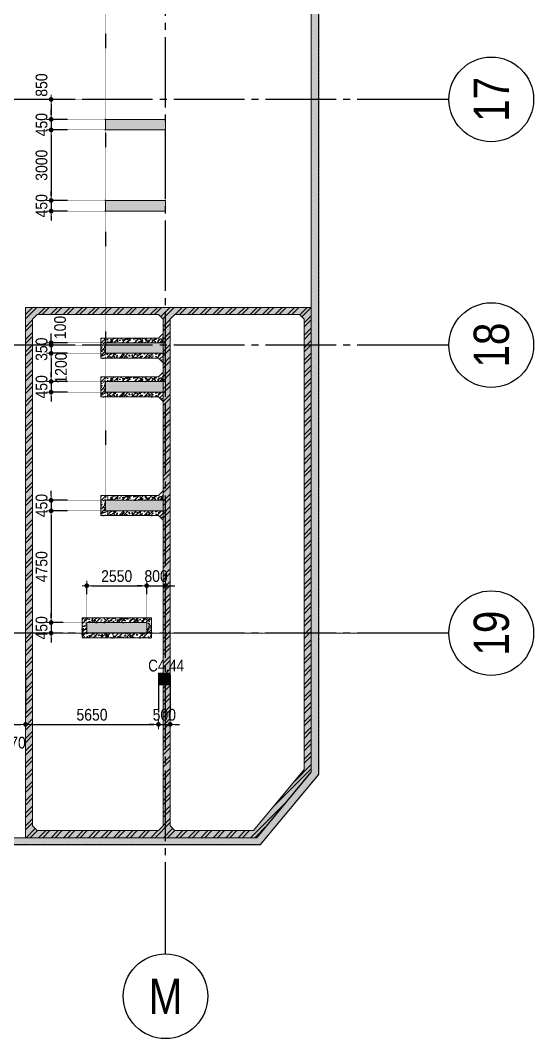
# Model space of a CAD drawing. Header units: millimetres. Extents: x -3973692 to -2843767, y 592734 to 838475.
# Drawn here: x -3655116 to -3633292, y 592734 to 636043 of the extents above; entities that cross this region are included whole.
import ezdxf
from ezdxf.enums import TextEntityAlignment as Align

# ---------------------------------------------------------------- set-up
doc = ezdxf.new("R2010")
doc.units = ezdxf.units.MM
doc.header["$MEASUREMENT"] = 0
for name, pattern in [('CHG_XX_Cot_Ham 1$0$MB_Luoi truc$0$Center101', [13, 10, -1, 1, -1]), ('CHG_XX_Cot_Ham 1$0$MB_Luoi truc$0$HTT Hidden 21', [3, 2, -1]), ('CHG_XX_Luoi truc$0$MB_Luoi truc$0$Center101', [13, 10, -1, 1, -1]), ('DIVIDE2', [15.875, 6.35, -3.175, 0, -3.175, 0, -3.175]), ('DOT2', [0.125, 0, -0.125]), ('HIDDEN5', [2.8375, 1.25, -1.5875])]:
    doc.linetypes.add(name, pattern=pattern)
doc.layers.get('0').update_dxf_attribs({"lineweight": 9})
doc.layers.get('Defpoints').update_dxf_attribs({"color": 10, "lineweight": 0})
for name, color, linetype, lineweight in [("'S_General_Dim_1", 1, 'Continuous', 18), ("'S_General_Divide_3 Intermediate", 3, 'DIVIDE2', 40), ('CHG_XX_Cot_Ham 1$0$Ap0302_PC', 150, 'Continuous', 9), ('CHG_XX_Cot_Ham 1$0$Ap0302_PC @ 1', 150, 'Continuous', 9), ('CHG_XX_Cot_Ham 1$0$Ap0302_PC @ 150 VP1', 150, 'Continuous', 9), ('CHG_XX_Cot_Ham 1$0$Ap0302_PC @ 150 VP2', 150, 'Continuous', 9), ('CHG_XX_Cot_Ham 1$0$Ap0302_PC @ 150 VP3', 150, 'Continuous', 9), ('CHG_XX_Cot_Ham 1$0$Ap0302_PC @ 150 VP4', 150, 'Continuous', 9), ('CHG_XX_Cot_Ham 1$0$Ap0302_PC @ 150 VP5', 150, 'Continuous', 9), ('CHG_XX_Cot_Ham 1$0$Ap0302_PC @ 150 VP6', 150, 'Continuous', 9), ('CHG_XX_Cot_Ham 1$0$Ap0302_PC @ 150 VP7', 150, 'Continuous', 9), ('CHG_XX_Cot_Ham 1$0$Ap0302_PC @ 150 VP8', 150, 'Continuous', 9), ('CHG_XX_Cot_Ham 1$0$Ap0302_PC @ 150 VP9', 150, 'Continuous', 9), ('CHG_XX_Cot_Ham 1$0$Ap0302_PC @ 150 VPModel', 150, 'Continuous', 9), ('CHG_XX_Cot_Ham 1$0$Ap0311_H', 8, 'Continuous', 15), ('CHG_XX_Cot_Ham 1$0$MB_Luoi truc$0$Grid Line', 251, 'CHG_XX_Cot_Ham 1$0$MB_Luoi truc$0$Center101', 9), ('CHG_XX_Cot_Ham 1$0$NS-DuongBao', 3, 'Continuous', 18), ('CHG_XX_Cot_Ham 1$0$S_Concrete_Cont_2 Normal', 2, 'Continuous', 13), ('CHG_XX_Cot_Ham 1$0$Start hatch', 8, 'Continuous', 25), ('TEXT', 7, 'Continuous', 15)]:
    doc.layers.add(name, color=color, linetype=linetype, lineweight=lineweight)
for name, color, linetype in [('CHG_XX_Cot_Ham 1$0$MB_Cot ham$0$Concrete Line', 6, 'Continuous'), ('CHG_XX_Cot_Ham 1$0$mb_cot tang 1-3$0$Concrete Line', 6, 'Continuous'), ('CHG_XX_Luoi truc$0$Grid', 34, 'Continuous'), ('CHG_XX_Luoi truc$0$Grid Line', 251, 'CHG_XX_Luoi truc$0$MB_Luoi truc$0$Center101'), ('dim', 1, 'Continuous')]:
    doc.layers.add(name, color=color, linetype=linetype)
doc.styles.add('arial', font='arial.ttf', dxfattribs={"width": 0.85})
doc.styles.add('CHG_XX_Luoi truc$0$MB_Luoi truc$0$Grid A-F$0$VNI-HelveCB', font='VHELVCB_0.TTF')
doc.styles.add('TTP-HelCon', font='VHELVCN_0.TTF')
doc.dimstyles.new('200', dxfattribs={"dimscale": 200, "dimtxt": 2.5, "dimasz": 1, "dimexe": 0, "dimexo": 0, "dimgap": 0.75, "dimtad": 1, "dimdec": 0, "dimrnd": 10, "dimzin": 9, "dimdsep": 46, "dimtxsty": 'arial', "dimblk1": 'DIMDOT', "dimblk2": 'DIMDOT', "dimsah": 1, "dimcen": 2, "dimdle": 3, "dimclre": 8, "dimclrt": 2, "dimadec": 0, "dimazin": 0, "dimtfac": 1, "dimtdec": 0, "dimtix": 1, "dimtmove": 2, "dimatfit": 3, "dimldrblk": 'DIMPIJL', "dimfxl": 1, "dimtvp": 1.8, "dimtolj": 1, "dimtzin": 0, "dimarcsym": 0})
pattern_1 = [(45, (-2213769.43, 588216.8), (-265.165043, 265.165043), []), (45, (-2213592.66, 588216.8), (-265.165043, 265.165043), [])]
pattern_2 = [(50, (-2213769.43, 588216.8), (358.63009, -31.376067), [37.5, -412.5]), (355, (-2213769.43, 588216.8), (-69.375667, 376.096067), [30, -330]), (100.451444, (-2213739.55, 588214.2), (289.254423, 344.719995), [31.870096, -350.571056]), (46.1842, (-2213769.43, 588316.8), (533.620665, -82.75964), [56.25, -618.75]), (96.635635, (-2213724.97, 588309.9), (467.33097, 487.0593), [47.80517, -525.85688]), (351.184164, (-2213769.43, 588316.8), (467.33097, 487.0593), [45, -495]), (21, (-2213719.43, 588291.8), (298.453526, -201.309445), [37.5, -412.5]), (326, (-2213719.43, 588291.8), (121.657666, 362.57502), [30, -330]), (71.451445, (-2213694.56, 588275.03), (420.11119, 161.265576), [31.870095, -350.571056]), (37.5, (-2213769.43, 588216.81), (6.079928, 166.446927), [0, -326, 0, -335, 0, -331.25]), (7.5, (-2213769.43, 588216.81), (131.534769, 197.205856), [0, -191, 0, -318.5, 0, -126.25]), (327.5, (-2213880.93, 588216.81), (266.911218, -11.277436), [0, -125, 0, -390, 0, -517.5]), (317.5, (-2213930.93, 588216.8), (291.593085, 50.052491), [0, -162.5, 0, -259, 0, -367.5])]

# ---------------------------------------------------------------- blocks, each defined once
blk = doc.blocks.new('*U2846')
at = {"layer": 'CHG_XX_Luoi truc$0$Grid', "lineweight": -2}
blk.add_line((0, -3), (0, 0), dxfattribs=at)
blk.add_circle((0, -9), 6, dxfattribs=at)
at = {"layer": 'CHG_XX_Luoi truc$0$Grid Line'}
blk.add_line((0, 0), (0, 608), dxfattribs=at)
at = {"layer": 'CHG_XX_Luoi truc$0$Grid', "lineweight": -2, "style": 'CHG_XX_Luoi truc$0$MB_Luoi truc$0$Grid A-F$0$VNI-HelveCB'}
for tag, p in [('GRIDSUB', (0, 617)), ('GRID', (0, -9))]:
    blk.add_attdef(tag, text='', height=5, dxfattribs=at).set_placement(p, align=Align.MIDDLE)
blk = doc.blocks.new('*U2848')
at = {"layer": 'CHG_XX_Luoi truc$0$Grid', "lineweight": -2}
blk.add_line((0, -3), (0, 0), dxfattribs=at)
blk.add_circle((0, -9), 6, dxfattribs=at)
at = {"layer": 'CHG_XX_Luoi truc$0$Grid Line'}
blk.add_line((0, 0), (0, 438), dxfattribs=at)
at = {"layer": 'CHG_XX_Luoi truc$0$Grid', "lineweight": -2, "style": 'CHG_XX_Luoi truc$0$MB_Luoi truc$0$Grid A-F$0$VNI-HelveCB'}
for tag, p in [('GRIDSUB', (0, 447)), ('GRID', (0, -9))]:
    blk.add_attdef(tag, text='', height=5, dxfattribs=at).set_placement(p, align=Align.MIDDLE)
blk = doc.blocks.new('CHG_XX_Luoi truc')
at = {"layer": 'CHG_XX_Luoi truc$0$Grid'}
ref = blk.add_blockref('*U2846', (99550, -12747), dxfattribs=dict(at, xscale=300, yscale=300, zscale=300))
ref.add_attrib('GRID', 'M', dxfattribs={"lineweight": -2, "height": 1500, "style": 'CHG_XX_Luoi truc$0$MB_Luoi truc$0$Grid A-F$0$VNI-HelveCB'}).set_placement((99550, -15447), align=Align.MIDDLE)
ref = blk.add_blockref('*U2848', (110703, 22700), dxfattribs=dict(at, xscale=300.0000000000013, yscale=300.0000000000013, zscale=300.0000000000013, rotation=90))
ref.add_attrib('GRID', '17', dxfattribs={"lineweight": -2, "height": 1500, "rotation": 90, "style": 'CHG_XX_Luoi truc$0$MB_Luoi truc$0$Grid A-F$0$VNI-HelveCB'}).set_placement((113403, 22700), align=Align.MIDDLE)
ref = blk.add_blockref('*U2848', (110703, 12250), dxfattribs=dict(at, xscale=300.0000000000013, yscale=300.0000000000013, zscale=300.0000000000013, rotation=90))
ref.add_attrib('GRID', '18', dxfattribs={"lineweight": -2, "height": 1500, "rotation": 90, "style": 'CHG_XX_Luoi truc$0$MB_Luoi truc$0$Grid A-F$0$VNI-HelveCB'}).set_placement((113403, 12250), align=Align.MIDDLE)
ref = blk.add_blockref('*U2848', (110703, 0), dxfattribs=dict(at, xscale=300.0000000000013, yscale=300.0000000000013, zscale=300.0000000000013, rotation=90))
ref.add_attrib('GRID', '19', dxfattribs={"lineweight": -2, "height": 1500, "rotation": 90, "style": 'CHG_XX_Luoi truc$0$MB_Luoi truc$0$Grid A-F$0$VNI-HelveCB'}).set_placement((113403, 0), align=Align.MIDDLE)
blk = doc.blocks.new('*U3218')
at = {"layer": 'CHG_XX_Cot_Ham 1$0$Ap0302_PC @ 1'}
h = blk.add_hatch(color=256, dxfattribs=at)
h.dxf.hatch_style = 1
h.paths.add_polyline_path([(450, 0), (0, 0), (0, -2550), (450, -2550)])
at = {"layer": 'CHG_XX_Cot_Ham 1$0$Ap0302_PC @ 150 VP1'}
h = blk.add_hatch(color=256, dxfattribs=at)
h.dxf.hatch_style = 1
h.paths.add_polyline_path([(450, 0), (0, 0), (0, -2550), (450, -2550)])
at = {"layer": 'CHG_XX_Cot_Ham 1$0$Ap0302_PC @ 150 VP2'}
h = blk.add_hatch(color=256, dxfattribs=at)
h.dxf.hatch_style = 1
h.paths.add_polyline_path([(450, 0), (0, 0), (0, -2550), (450, -2550)])
at = {"layer": 'CHG_XX_Cot_Ham 1$0$Ap0302_PC @ 150 VP3'}
h = blk.add_hatch(color=256, dxfattribs=at)
h.dxf.hatch_style = 1
h.paths.add_polyline_path([(450, 0), (0, 0), (0, -2550), (450, -2550)])
at = {"layer": 'CHG_XX_Cot_Ham 1$0$Ap0302_PC @ 150 VP4'}
h = blk.add_hatch(color=256, dxfattribs=at)
h.dxf.hatch_style = 1
h.paths.add_polyline_path([(450, 0), (0, 0), (0, -2550), (450, -2550)])
at = {"layer": 'CHG_XX_Cot_Ham 1$0$Ap0302_PC @ 150 VP5'}
h = blk.add_hatch(color=256, dxfattribs=at)
h.dxf.hatch_style = 1
h.paths.add_polyline_path([(450, 0), (0, 0), (0, -2550), (450, -2550)])
at = {"layer": 'CHG_XX_Cot_Ham 1$0$Ap0302_PC @ 150 VP6'}
h = blk.add_hatch(color=256, dxfattribs=at)
h.dxf.hatch_style = 1
h.paths.add_polyline_path([(450, 0), (0, 0), (0, -2550), (450, -2550)])
at = {"layer": 'CHG_XX_Cot_Ham 1$0$Ap0302_PC @ 150 VP7'}
h = blk.add_hatch(color=256, dxfattribs=at)
h.dxf.hatch_style = 1
h.paths.add_polyline_path([(450, 0), (0, 0), (0, -2550), (450, -2550)])
at = {"layer": 'CHG_XX_Cot_Ham 1$0$Ap0302_PC @ 150 VP8'}
h = blk.add_hatch(color=256, dxfattribs=at)
h.dxf.hatch_style = 1
h.paths.add_polyline_path([(450, 0), (0, 0), (0, -2550), (450, -2550)])
at = {"layer": 'CHG_XX_Cot_Ham 1$0$Ap0302_PC @ 150 VP9'}
h = blk.add_hatch(color=256, dxfattribs=at)
h.dxf.hatch_style = 1
h.paths.add_polyline_path([(450, 0), (0, 0), (0, -2550), (450, -2550)])
at = {"layer": 'CHG_XX_Cot_Ham 1$0$Ap0302_PC @ 150 VPModel'}
h = blk.add_hatch(color=256, dxfattribs=at)
h.dxf.hatch_style = 1
h.paths.add_polyline_path([(450, 0), (0, 0), (0, -2550), (450, -2550)])
blk = doc.blocks.new('CHG_XX_Cot_Ham 1$0$Block A_C450x2250')
at = {"layer": 'CHG_XX_Cot_Ham 1$0$Ap0302_PC'}
blk.add_lwpolyline([(450, -2550), (0, -2550), (0, 0), (450, 0)], close=True, dxfattribs=at)
blk.add_blockref('*U3218', (0, 0), dxfattribs=at)
blk = doc.blocks.new('*U3220')
at = {"layer": 'CHG_XX_Cot_Ham 1$0$Ap0302_PC @ 1'}
h = blk.add_hatch(color=3, dxfattribs=at)
h.dxf.hatch_style = 1
h.paths.add_polyline_path([(-250, -250), (-250, 250), (250, 250), (250, -250)])
at = {"layer": 'CHG_XX_Cot_Ham 1$0$Ap0302_PC @ 150 VP1'}
h = blk.add_hatch(color=3, dxfattribs=at)
h.dxf.hatch_style = 1
h.paths.add_polyline_path([(-250, -250), (-250, 250), (250, 250), (250, -250)])
at = {"layer": 'CHG_XX_Cot_Ham 1$0$Ap0302_PC @ 150 VP2'}
h = blk.add_hatch(color=3, dxfattribs=at)
h.dxf.hatch_style = 1
h.paths.add_polyline_path([(-250, -250), (-250, 250), (250, 250), (250, -250)])
at = {"layer": 'CHG_XX_Cot_Ham 1$0$Ap0302_PC @ 150 VP3'}
h = blk.add_hatch(color=3, dxfattribs=at)
h.dxf.hatch_style = 1
h.paths.add_polyline_path([(-250, -250), (-250, 250), (250, 250), (250, -250)])
at = {"layer": 'CHG_XX_Cot_Ham 1$0$Ap0302_PC @ 150 VP4'}
h = blk.add_hatch(color=3, dxfattribs=at)
h.dxf.hatch_style = 1
h.paths.add_polyline_path([(-250, -250), (-250, 250), (250, 250), (250, -250)])
at = {"layer": 'CHG_XX_Cot_Ham 1$0$Ap0302_PC @ 150 VP5'}
h = blk.add_hatch(color=3, dxfattribs=at)
h.dxf.hatch_style = 1
h.paths.add_polyline_path([(-250, -250), (-250, 250), (250, 250), (250, -250)])
at = {"layer": 'CHG_XX_Cot_Ham 1$0$Ap0302_PC @ 150 VP6'}
h = blk.add_hatch(color=3, dxfattribs=at)
h.dxf.hatch_style = 1
h.paths.add_polyline_path([(-250, -250), (-250, 250), (250, 250), (250, -250)])
at = {"layer": 'CHG_XX_Cot_Ham 1$0$Ap0302_PC @ 150 VP7'}
h = blk.add_hatch(color=3, dxfattribs=at)
h.dxf.hatch_style = 1
h.paths.add_polyline_path([(-250, -250), (-250, 250), (250, 250), (250, -250)])
at = {"layer": 'CHG_XX_Cot_Ham 1$0$Ap0302_PC @ 150 VP8'}
h = blk.add_hatch(color=3, dxfattribs=at)
h.dxf.hatch_style = 1
h.paths.add_polyline_path([(-250, -250), (-250, 250), (250, 250), (250, -250)])
at = {"layer": 'CHG_XX_Cot_Ham 1$0$Ap0302_PC @ 150 VP9'}
h = blk.add_hatch(color=3, dxfattribs=at)
h.dxf.hatch_style = 1
h.paths.add_polyline_path([(-250, -250), (-250, 250), (250, 250), (250, -250)])
at = {"layer": 'CHG_XX_Cot_Ham 1$0$Ap0302_PC @ 150 VPModel'}
h = blk.add_hatch(color=3, dxfattribs=at)
h.dxf.hatch_style = 1
h.paths.add_polyline_path([(-250, -250), (-250, 250), (250, 250), (250, -250)])
blk = doc.blocks.new('CHG_XX_Cot_Ham 1$0$500x500')
at = {"layer": 'CHG_XX_Cot_Ham 1$0$Ap0302_PC'}
blk.add_lwpolyline([(250, -250), (250, 250), (-250, 250), (-250, -250)], close=True, dxfattribs=at)
blk.add_blockref('*U3220', (0, 0), dxfattribs=at)
blk = doc.blocks.new('CHG_XX_Cot_Ham 1')
at = {"layer": 'CHG_XX_Cot_Ham 1$0$Ap0311_H'}
h = blk.add_hatch(color=256, dxfattribs=at)
h.dxf.hatch_style = 1
h.paths.add_polyline_path([(99639.2, 163400), (-10900, 163400), (-10900, 85450), (-300, 85450), (-300, 84050), (32350, 84050), (32350, -9000), (103575.5, -9000), (106050, -6022), (106050, 158254.3)])
h.paths.add_polyline_path([(99533.7, 163100), (105750, 158110.4), (105750, 90450), (105650, 90450), (105650, 90450), (105750, 90450), (105750, 13850), (105750, 13825.9), (105750, -5913.6), (103434.7, -8700), (93600, -8700), (32650, -8700), (32650, 84350), (0, 84350), (0, 85750), (-10600, 85750), (-10600, 163100), (93600, 163100)], flags=16)
at = {"layer": 'CHG_XX_Cot_Ham 1$0$NS-DuongBao'}
h = blk.add_hatch(dxfattribs=at)
h.set_pattern_fill('ANSI32', color=256, scale=1000, style=0)
h.set_pattern_definition(pattern_1)
h.paths.add_polyline_path([(99450, -8200), (99250, -8400), (94099.8, -8400), (93899.8, -8200), (93899.8, 13349.8), (94100, 13550), (96700, 13550), (99250, 13550), (99450, 13350)], flags=16)
h.paths.add_polyline_path([(93599.8, 13850), (97000, 13850), (99550, 13850), (105750, 13850), (105750, -5913.6), (103434.7, -8700), (93599.8, -8700)])
h.paths.add_polyline_path([(99950, 13550), (105250, 13550), (105450, 13350), (105450, -5805.3), (103294, -8400), (99950, -8400), (99750, -8200), (99750, 13350)])
at = {"layer": 'CHG_XX_Cot_Ham 1$0$Start hatch'}
h = blk.add_hatch(dxfattribs=at)
h.set_pattern_fill('AR-CONC', color=256, scale=50)
h.set_pattern_definition([(50, (0, 0), (358.6301, -31.3761), [37.5, -412.5]), (355, (0, 0), (-69.3757, 376.0961), [30, -330]), (100.45144, (29.9, -2.6), (289.2544, 344.72), [31.8701, -350.571]), (46.1842, (0, 100), (533.6207, -82.7596), [56.25, -618.75]), (96.63564, (44.47, 93.1), (467.331, 487.0593), [47.8052, -525.857]), (351.18416, (0, 100), (467.331, 487.0593), [45, -495]), (21, (50, 75), (298.4535, -201.30945), [37.5, -412.5]), (326, (50, 75), (121.6577, 362.575), [30, -330]), (71.45144, (74.87, 58.22), (420.1112, 161.2656), [31.8701, -350.571]), (37.5, (0, 0), (6.07993, 166.44693), [0, -326, 0, -335, 0, -331.25]), (7.5, (0, 0), (131.53477, 197.20586), [0, -191, 0, -318.5, 0, -126.25]), (327.5, (-111.5, 0), (266.91122, -11.27744), [0, -125, 0, -390, 0, -517.5]), (317.5, (-161.5, 0), (291.5931, 50.0525), [0, -162.5, 0, -259, 0, -367.5])])
h.paths.add_polyline_path([(99450, -8200), (99250, -8400), (94099.8, -8400), (93899.8, -8200), (93899.8, 13349.8), (94100, 13550), (96700, 13550), (99250, 13550), (99450, 13350)], flags=16)
h.paths.add_polyline_path([(93599.8, 13850), (97000, 13850), (99550, 13850), (105750, 13850), (105750, -5913.6), (103434.7, -8700), (93599.8, -8700)])
h.paths.add_polyline_path([(99950, 13550), (105250, 13550), (105450, 13350), (105450, -5805.3), (103294, -8400), (99950, -8400), (99750, -8200), (99750, 13350)])
h = blk.add_hatch(dxfattribs=at)
h.set_pattern_fill('AR-CONC', color=256, scale=50)
h.set_pattern_definition(pattern_2)
h.paths.add_polyline_path([(99450, 12750), (99250, 12550), (96800, 12550), (96800, 11700), (99250, 11700), (99450, 11500), (99450, 11900), (97000, 11900), (97000, 12350), (99450, 12350)])
h = blk.add_hatch(dxfattribs=at)
h.set_pattern_fill('ANSI32', color=256, scale=1000, style=0)
h.set_pattern_definition(pattern_1)
h.paths.add_polyline_path([(99450, 12750), (99250, 12550), (96800, 12550), (96800, 11700), (99250, 11700), (99450, 11500), (99450, 11900), (97000, 11900), (97000, 12350), (99450, 12350)])
h = blk.add_hatch(dxfattribs=at)
h.set_pattern_fill('AR-CONC', color=256, scale=50)
h.set_pattern_definition([(50, (-2213769.43, 586566.8), (358.63009, -31.376067), [37.5, -412.5]), (355, (-2213769.43, 586566.8), (-69.375667, 376.096067), [30, -330]), (100.451444, (-2213739.55, 586564.2), (289.254423, 344.719995), [31.870096, -350.571056]), (46.1842, (-2213769.43, 586666.8), (533.620665, -82.75964), [56.25, -618.75]), (96.635635, (-2213724.97, 586659.9), (467.33097, 487.0593), [47.80517, -525.85688]), (351.184164, (-2213769.43, 586666.8), (467.33097, 487.0593), [45, -495]), (21, (-2213719.43, 586641.8), (298.453526, -201.309445), [37.5, -412.5]), (326, (-2213719.43, 586641.8), (121.657666, 362.57502), [30, -330]), (71.451445, (-2213694.56, 586625.03), (420.11119, 161.265576), [31.870095, -350.571056]), (37.5, (-2213769.43, 586566.81), (6.079928, 166.446927), [0, -326, 0, -335, 0, -331.25]), (7.5, (-2213769.43, 586566.81), (131.534769, 197.205856), [0, -191, 0, -318.5, 0, -126.25]), (327.5, (-2213880.93, 586566.81), (266.911218, -11.277436), [0, -125, 0, -390, 0, -517.5]), (317.5, (-2213930.93, 586566.8), (291.593085, 50.052491), [0, -162.5, 0, -259, 0, -367.5])])
h.paths.add_polyline_path([(99450, 11100), (99250, 10900), (96800, 10900), (96800, 10050), (99250, 10050), (99450, 9850), (99450, 10250), (97000, 10250), (97000, 10700), (99450, 10700)])
h = blk.add_hatch(dxfattribs=at)
h.set_pattern_fill('ANSI32', color=256, scale=1000, style=0)
h.set_pattern_definition([(45, (-2213769.43, 586566.8), (-265.16504, 265.16504), []), (45, (-2213592.66, 586566.8), (-265.16504, 265.16504), [])])
h.paths.add_polyline_path([(99450, 11100), (99250, 10900), (96800, 10900), (96800, 10050), (99250, 10050), (99450, 9850), (99450, 10250), (97000, 10250), (97000, 10700), (99450, 10700)])
h = blk.add_hatch(dxfattribs=at)
h.set_pattern_fill('AR-CONC', color=256, scale=50)
h.set_pattern_definition([(50, (-2213769.43, 581516.8), (358.63009, -31.376067), [37.5, -412.5]), (355, (-2213769.43, 581516.8), (-69.375667, 376.096067), [30, -330]), (100.451444, (-2213739.55, 581514.2), (289.254423, 344.719995), [31.870096, -350.571056]), (46.1842, (-2213769.43, 581616.8), (533.620665, -82.75964), [56.25, -618.75]), (96.635635, (-2213724.97, 581609.9), (467.33097, 487.0593), [47.80517, -525.85688]), (351.184164, (-2213769.43, 581616.8), (467.33097, 487.0593), [45, -495]), (21, (-2213719.43, 581591.8), (298.453526, -201.309445), [37.5, -412.5]), (326, (-2213719.43, 581591.8), (121.657666, 362.57502), [30, -330]), (71.451445, (-2213694.56, 581575.03), (420.11119, 161.265576), [31.870095, -350.571056]), (37.5, (-2213769.43, 581516.81), (6.079928, 166.446927), [0, -326, 0, -335, 0, -331.25]), (7.5, (-2213769.43, 581516.81), (131.534769, 197.205856), [0, -191, 0, -318.5, 0, -126.25]), (327.5, (-2213880.93, 581516.81), (266.911218, -11.277436), [0, -125, 0, -390, 0, -517.5]), (317.5, (-2213930.93, 581516.8), (291.593085, 50.052491), [0, -162.5, 0, -259, 0, -367.5])])
h.paths.add_polyline_path([(99450, 6050), (99250, 5850), (96800, 5850), (96800, 5000), (99250, 5000), (99450, 4800), (99450, 5200), (97000, 5200), (97000, 5650), (99450, 5650)])
h = blk.add_hatch(dxfattribs=at)
h.set_pattern_fill('ANSI32', color=256, scale=1000, style=0)
h.set_pattern_definition([(45, (-2213769.43, 581516.8), (-265.16504, 265.16504), []), (45, (-2213592.66, 581516.8), (-265.16504, 265.16504), [])])
h.paths.add_polyline_path([(99450, 6050), (99250, 5850), (96800, 5850), (96800, 5000), (99250, 5000), (99450, 4800), (99450, 5200), (97000, 5200), (97000, 5650), (99450, 5650)])
h = blk.add_hatch(dxfattribs=at)
h.set_pattern_fill('AR-CONC', color=256, scale=50)
h.set_pattern_definition(pattern_2)
h.paths.add_polyline_path([(98950, 650), (96000, 650), (96000, -200), (98950, -200)])
h.paths.add_polyline_path([(98750, 450), (98750, 0), (96200, 0), (96200, 450)], flags=16)
h = blk.add_hatch(dxfattribs=at)
h.set_pattern_fill('ANSI32', color=256, scale=1000, style=0)
h.set_pattern_definition(pattern_1)
h.paths.add_polyline_path([(98950, 650), (96000, 650), (96000, -200), (98950, -200)])
h.paths.add_polyline_path([(98750, 450), (98750, 0), (96200, 0), (96200, 450)], flags=16)
at = {"layer": 'CHG_XX_Cot_Ham 1$0$Ap0302_PC'}
blk.add_lwpolyline([(32350, 84050), (-300, 84050), (-300, 85450), (-10900, 85450), (-10900, 163400), (99639.2, 163400), (106050, 158254.3), (106050, -6022), (103575.5, -9000), (32350, -9000)], close=True, dxfattribs=at)
blk.add_lwpolyline([(105750, 90444), (105750, -5913.6), (103434.7, -8700), (32650, -8700), (32650, 84350), (0, 84350), (0, 85750), (-10600, 85750), (-10600, 163100), (99533.7, 163100), (105750, 158110.4), (105750, 127475.9)], dxfattribs=at)
at = {"layer": 'CHG_XX_Cot_Ham 1$0$MB_Cot ham$0$Concrete Line', "linetype": 'CHG_XX_Cot_Ham 1$0$MB_Luoi truc$0$HTT Hidden 21'}
blk.add_lwpolyline([(99639.2, 163400), (106050, 158254.3), (106050, -6022), (103575.5, -9000), (32350, -9000), (32350, 84050), (-300, 84050), (-300, 85450), (-10900, 85450), (-10900, 163400)], close=True, dxfattribs=at)
at = {"layer": 'CHG_XX_Cot_Ham 1$0$MB_Luoi truc$0$Grid Line'}
blk.add_line((110702.9, 0), (-20697.1, 0), dxfattribs=at)
at = {"layer": 'CHG_XX_Cot_Ham 1$0$NS-DuongBao'}
for points in [[(93599.8, 13850), (97000, 13850), (97000, 13850), (99550, 13850), (99550, 13850), (105750, 13850), (105750, -5913.6), (103434.7, -8700), (93599.8, -8700), (93599.8, 13850)], [(99450, -8200), (99250, -8400), (94099.8, -8400), (93899.8, -8200), (93899.8, 13349.8), (94100, 13550), (96700, 13550), (96700, 13550), (99250, 13550), (99450, 13350), (99450, -8200)], [(105450, 13350), (105450, -5805.3), (103294, -8400), (99950, -8400), (99750, -8200), (99750, 13350), (99950, 13550), (105250, 13550), (105450, 13350)], [(99450, 12750), (99250, 12550), (96800, 12550), (96800, 11700), (99250, 11700), (99450, 11500)], [(99450, 11100), (99250, 10900), (96800, 10900), (96800, 10050), (99250, 10050), (99450, 9850)], [(99450, 6050), (99250, 5850), (96800, 5850), (96800, 5000), (99250, 5000), (99450, 4800)]]:
    blk.add_lwpolyline(points, dxfattribs=at)
for points in [[(97000, 12350), (99450, 12350), (99450, 11900), (97000, 11900)], [(97000, 10700), (99450, 10700), (99450, 10250), (97000, 10250)], [(97000, 5650), (99450, 5650), (99450, 5200), (97000, 5200)], [(96000, 650), (98950, 650), (98950, -200), (96000, -200)], [(96200, 450), (98750, 450), (98750, 0), (96200, 0)]]:
    blk.add_lwpolyline(points, close=True, dxfattribs=at)
at = {"layer": 'CHG_XX_Cot_Ham 1$0$Start hatch'}
blk.add_line((103434.7, -8700), (105750, -5913.6), dxfattribs=at)
at = {"layer": 'CHG_XX_Cot_Ham 1$0$Ap0302_PC', "xscale": -1, "rotation": 90}
for p in [(97000, 21850), (97000, 18400), (97000, 12350), (97000, 10700), (97000, 10700), (97000, 5650), (96200, 450)]:
    blk.add_blockref('CHG_XX_Cot_Ham 1$0$Block A_C450x2250', p, dxfattribs=at)
at = {"layer": 'CHG_XX_Cot_Ham 1$0$mb_cot tang 1-3$0$Concrete Line'}
blk.add_blockref('CHG_XX_Luoi truc', (0, 0), dxfattribs=at)
at = {"layer": 'CHG_XX_Cot_Ham 1$0$S_Concrete_Cont_2 Normal'}
blk.add_blockref('CHG_XX_Cot_Ham 1$0$500x500', (99500, -1950), dxfattribs=at)
blk = doc.blocks.new('DIMDOT')
for p, q in [((1, 0), (-1, 0)), ((0, -1), (0, 1))]:
    blk.add_line(p, q)
at = {"const_width": 0.5}
blk.add_lwpolyline([(-0.25, 0, 1), (0.25, 0, 1)], format="xyb", close=True, dxfattribs=at)
blk = doc.blocks.new('*D2077')
at = {"layer": "'S_General_Dim_1", "color": 8, "linetype": 'HIDDEN5', "lineweight": -2, "transparency": 16777216}
for p, q in [((-3651495, 632681), (-3653809, 632681)), ((-3651495, 631831), (-3653809, 631831))]:
    blk.add_line(p, q, dxfattribs=at)
at = {"layer": "'S_General_Dim_1", "color": 0, "lineweight": -2, "transparency": 16777216}
blk.add_line((-3653809, 632481), (-3653809, 632031), dxfattribs=at)
at = {"layer": 'Defpoints', "color": 0, "transparency": 16777216}
for p in [(-3651495, 632681), (-3653809, 631831), (-3651495, 631831)]:
    blk.add_point(p, dxfattribs=at)
at = {"layer": "'S_General_Dim_1", "color": 0, "lineweight": -2, "transparency": 16777216, "xscale": 200, "yscale": 200, "zscale": 200}
for p, rotation in [((-3653809, 632681), 90), ((-3653809, 631831), 270)]:
    blk.add_blockref('DIMDOT', p, dxfattribs=dict(at, rotation=rotation))
at = {"layer": "'S_General_Dim_1", "color": 2, "transparency": 16777216, "insert": (-3654214, 633291), "char_height": 500, "attachment_point": 5, "rotation": 90, "style": 'arial'}
blk.add_mtext('\\A1;850', dxfattribs=at)
blk = doc.blocks.new('DIMPIJL')
at = {"linetype": 'ByBlock'}
blk.add_solid([(-2.5, 0.42), (-2.5, -0.42), (0, 0)], dxfattribs=at)
blk = doc.blocks.new('*D2078')
at = {"layer": "'S_General_Dim_1", "color": 0, "lineweight": -2, "transparency": 16777216}
for p, q in [((-3653809, 632031), (-3653809, 632231)), ((-3653809, 631831), (-3653809, 631381)), ((-3653809, 631181), (-3653809, 630981))]:
    blk.add_line(p, q, dxfattribs=at)
at = {"layer": "'S_General_Dim_1", "color": 8, "linetype": 'HIDDEN5', "lineweight": -2, "transparency": 16777216}
for p, q in [((-3651495, 631831), (-3653809, 631831)), ((-3651495, 631381), (-3653809, 631381))]:
    blk.add_line(p, q, dxfattribs=at)
at = {"layer": 'Defpoints', "color": 0, "transparency": 16777216}
for p in [(-3651495, 631831), (-3653809, 631381), (-3651495, 631381)]:
    blk.add_point(p, dxfattribs=at)
at = {"layer": "'S_General_Dim_1", "color": 0, "lineweight": -2, "transparency": 16777216, "xscale": 200, "yscale": 200, "zscale": 200}
for p, rotation in [((-3653809, 631831), 270), ((-3653809, 631381), 90)]:
    blk.add_blockref('DIMDOT', p, dxfattribs=dict(at, rotation=rotation))
at = {"layer": "'S_General_Dim_1", "color": 2, "transparency": 16777216, "insert": (-3654214, 631606), "char_height": 500, "attachment_point": 5, "rotation": 90, "style": 'arial'}
blk.add_mtext('\\A1;450', dxfattribs=at)
blk = doc.blocks.new('*D2079')
at = {"layer": "'S_General_Dim_1", "color": 8, "linetype": 'HIDDEN5', "lineweight": -2, "transparency": 16777216}
for p, q in [((-3651495, 631381), (-3653809, 631381)), ((-3651495, 628381), (-3653809, 628381))]:
    blk.add_line(p, q, dxfattribs=at)
at = {"layer": "'S_General_Dim_1", "color": 0, "lineweight": -2, "transparency": 16777216}
blk.add_line((-3653809, 631181), (-3653809, 628581), dxfattribs=at)
at = {"layer": 'Defpoints', "color": 0, "transparency": 16777216}
for p in [(-3651495, 631381), (-3653809, 628381), (-3651495, 628381)]:
    blk.add_point(p, dxfattribs=at)
at = {"layer": "'S_General_Dim_1", "color": 0, "lineweight": -2, "transparency": 16777216, "xscale": 200, "yscale": 200, "zscale": 200}
for p, rotation in [((-3653809, 631381), 90), ((-3653809, 628381), 270)]:
    blk.add_blockref('DIMDOT', p, dxfattribs=dict(at, rotation=rotation))
at = {"layer": "'S_General_Dim_1", "color": 2, "transparency": 16777216, "insert": (-3654214, 629881), "char_height": 500, "attachment_point": 5, "rotation": 90, "style": 'arial'}
blk.add_mtext('\\A1;3000', dxfattribs=at)
blk = doc.blocks.new('*D2080')
at = {"layer": "'S_General_Dim_1", "color": 0, "lineweight": -2, "transparency": 16777216}
for p, q in [((-3653809, 628581), (-3653809, 628781)), ((-3653809, 628381), (-3653809, 627931)), ((-3653809, 627731), (-3653809, 627531))]:
    blk.add_line(p, q, dxfattribs=at)
at = {"layer": "'S_General_Dim_1", "color": 8, "linetype": 'HIDDEN5', "lineweight": -2, "transparency": 16777216}
for p, q in [((-3651495, 628381), (-3653809, 628381)), ((-3651495, 627931), (-3653809, 627931))]:
    blk.add_line(p, q, dxfattribs=at)
at = {"layer": 'Defpoints', "color": 0, "transparency": 16777216}
for p in [(-3651495, 628381), (-3653809, 627931), (-3651495, 627931)]:
    blk.add_point(p, dxfattribs=at)
at = {"layer": "'S_General_Dim_1", "color": 0, "lineweight": -2, "transparency": 16777216, "xscale": 200, "yscale": 200, "zscale": 200}
for p, rotation in [((-3653809, 628381), 270), ((-3653809, 627931), 90)]:
    blk.add_blockref('DIMDOT', p, dxfattribs=dict(at, rotation=rotation))
at = {"layer": "'S_General_Dim_1", "color": 2, "transparency": 16777216, "insert": (-3654214, 628156), "char_height": 500, "attachment_point": 5, "rotation": 90, "style": 'arial'}
blk.add_mtext('\\A1;450', dxfattribs=at)
blk = doc.blocks.new('*D2063')
at = {"layer": "'S_General_Dim_1", "color": 0, "lineweight": -2, "transparency": 16777216}
for p, q in [((-3653809, 622531), (-3653809, 622731)), ((-3653809, 622331), (-3653809, 622231)), ((-3653809, 622031), (-3653809, 621831))]:
    blk.add_line(p, q, dxfattribs=at)
at = {"layer": "'S_General_Dim_1", "color": 8, "linetype": 'HIDDEN5', "lineweight": -2, "transparency": 16777216}
for p, q in [((-3651495, 622331), (-3653809, 622331)), ((-3651495, 622231), (-3653809, 622231))]:
    blk.add_line(p, q, dxfattribs=at)
at = {"layer": 'Defpoints', "color": 0, "transparency": 16777216}
for p in [(-3653809, 622231), (-3651495, 622331), (-3651495, 622231)]:
    blk.add_point(p, dxfattribs=at)
at = {"layer": "'S_General_Dim_1", "color": 0, "lineweight": -2, "transparency": 16777216, "xscale": 200, "yscale": 200, "zscale": 200}
for p, rotation in [((-3653809, 622331), 270), ((-3653809, 622231), 90)]:
    blk.add_blockref('DIMDOT', p, dxfattribs=dict(at, rotation=rotation))
at = {"layer": "'S_General_Dim_1", "color": 2, "transparency": 16777216, "insert": (-3653425, 622980), "char_height": 500, "attachment_point": 5, "rotation": 90, "style": 'arial'}
blk.add_mtext('\\A1;100', dxfattribs=at)
blk = doc.blocks.new('*D2064')
at = {"layer": "'S_General_Dim_1", "color": 0, "lineweight": -2, "transparency": 16777216}
for p, q in [((-3653809, 622431), (-3653809, 622631)), ((-3653809, 622231), (-3653809, 621881)), ((-3653809, 621681), (-3653809, 621481))]:
    blk.add_line(p, q, dxfattribs=at)
at = {"layer": "'S_General_Dim_1", "color": 8, "linetype": 'HIDDEN5', "lineweight": -2, "transparency": 16777216}
for p, q in [((-3651495, 622231), (-3653809, 622231)), ((-3651495, 621881), (-3653809, 621881))]:
    blk.add_line(p, q, dxfattribs=at)
at = {"layer": 'Defpoints', "color": 0, "transparency": 16777216}
for p in [(-3651495, 622231), (-3653809, 621881), (-3651495, 621881)]:
    blk.add_point(p, dxfattribs=at)
at = {"layer": "'S_General_Dim_1", "color": 0, "lineweight": -2, "transparency": 16777216, "xscale": 200, "yscale": 200, "zscale": 200}
for p, rotation in [((-3653809, 622231), 270), ((-3653809, 621881), 90)]:
    blk.add_blockref('DIMDOT', p, dxfattribs=dict(at, rotation=rotation))
at = {"layer": "'S_General_Dim_1", "color": 2, "transparency": 16777216, "insert": (-3654214, 622056), "char_height": 500, "attachment_point": 5, "rotation": 90, "style": 'arial'}
blk.add_mtext('\\A1;350', dxfattribs=at)
blk = doc.blocks.new('*D2065')
at = {"layer": "'S_General_Dim_1", "color": 8, "linetype": 'HIDDEN5', "lineweight": -2, "transparency": 16777216}
for p, q in [((-3651495, 621881), (-3653809, 621881)), ((-3651495, 620681), (-3653809, 620681))]:
    blk.add_line(p, q, dxfattribs=at)
at = {"layer": "'S_General_Dim_1", "color": 0, "lineweight": -2, "transparency": 16777216}
blk.add_line((-3653809, 621681), (-3653809, 620881), dxfattribs=at)
at = {"layer": 'Defpoints', "color": 0, "transparency": 16777216}
for p in [(-3651495, 621881), (-3653809, 620681), (-3651495, 620681)]:
    blk.add_point(p, dxfattribs=at)
at = {"layer": "'S_General_Dim_1", "color": 0, "lineweight": -2, "transparency": 16777216, "xscale": 200, "yscale": 200, "zscale": 200}
for p, rotation in [((-3653809, 621881), 90), ((-3653809, 620681), 270)]:
    blk.add_blockref('DIMDOT', p, dxfattribs=dict(at, rotation=rotation))
at = {"layer": "'S_General_Dim_1", "color": 2, "transparency": 16777216, "insert": (-3653388, 621256), "char_height": 500, "attachment_point": 5, "rotation": 90, "style": 'arial'}
blk.add_mtext('\\A1;1200', dxfattribs=at)
blk = doc.blocks.new('*D2066')
at = {"layer": "'S_General_Dim_1", "color": 0, "lineweight": -2, "transparency": 16777216}
for p, q in [((-3653809, 620881), (-3653809, 621081)), ((-3653809, 620681), (-3653809, 620231)), ((-3653809, 620031), (-3653809, 619831))]:
    blk.add_line(p, q, dxfattribs=at)
at = {"layer": "'S_General_Dim_1", "color": 8, "linetype": 'HIDDEN5', "lineweight": -2, "transparency": 16777216}
for p, q in [((-3651495, 620681), (-3653809, 620681)), ((-3651495, 620231), (-3653809, 620231))]:
    blk.add_line(p, q, dxfattribs=at)
at = {"layer": 'Defpoints', "color": 0, "transparency": 16777216}
for p in [(-3651495, 620681), (-3653809, 620231), (-3651495, 620231)]:
    blk.add_point(p, dxfattribs=at)
at = {"layer": "'S_General_Dim_1", "color": 0, "lineweight": -2, "transparency": 16777216, "xscale": 200, "yscale": 200, "zscale": 200}
for p, rotation in [((-3653809, 620681), 270), ((-3653809, 620231), 90)]:
    blk.add_blockref('DIMDOT', p, dxfattribs=dict(at, rotation=rotation))
at = {"layer": "'S_General_Dim_1", "color": 2, "transparency": 16777216, "insert": (-3654214, 620456), "char_height": 500, "attachment_point": 5, "rotation": 90, "style": 'arial'}
blk.add_mtext('\\A1;450', dxfattribs=at)
blk = doc.blocks.new('*D2067')
at = {"layer": "'S_General_Dim_1", "color": 0, "lineweight": -2, "transparency": 16777216}
for p, q in [((-3653809, 615831), (-3653809, 616031)), ((-3653809, 615631), (-3653809, 615181)), ((-3653809, 614981), (-3653809, 614781))]:
    blk.add_line(p, q, dxfattribs=at)
at = {"layer": "'S_General_Dim_1", "color": 8, "linetype": 'HIDDEN5', "lineweight": -2, "transparency": 16777216}
for p, q in [((-3651495, 615631), (-3653809, 615631)), ((-3651495, 615181), (-3653809, 615181))]:
    blk.add_line(p, q, dxfattribs=at)
at = {"layer": 'Defpoints', "color": 0, "transparency": 16777216}
for p in [(-3651495, 615631), (-3653809, 615181), (-3651495, 615181)]:
    blk.add_point(p, dxfattribs=at)
at = {"layer": "'S_General_Dim_1", "color": 0, "lineweight": -2, "transparency": 16777216, "xscale": 200, "yscale": 200, "zscale": 200}
for p, rotation in [((-3653809, 615631), 270), ((-3653809, 615181), 90)]:
    blk.add_blockref('DIMDOT', p, dxfattribs=dict(at, rotation=rotation))
at = {"layer": "'S_General_Dim_1", "color": 2, "transparency": 16777216, "insert": (-3654214, 615406), "char_height": 500, "attachment_point": 5, "rotation": 90, "style": 'arial'}
blk.add_mtext('\\A1;450', dxfattribs=at)
blk = doc.blocks.new('*D2068')
at = {"layer": "'S_General_Dim_1", "color": 8, "linetype": 'HIDDEN5', "lineweight": -2, "transparency": 16777216}
for p, q in [((-3651495, 615181), (-3653809, 615181)), ((-3652295, 610431), (-3653809, 610431))]:
    blk.add_line(p, q, dxfattribs=at)
at = {"layer": "'S_General_Dim_1", "color": 0, "lineweight": -2, "transparency": 16777216}
blk.add_line((-3653809, 614981), (-3653809, 610631), dxfattribs=at)
at = {"layer": 'Defpoints', "color": 0, "transparency": 16777216}
for p in [(-3651495, 615181), (-3653809, 610431), (-3652295, 610431)]:
    blk.add_point(p, dxfattribs=at)
at = {"layer": "'S_General_Dim_1", "color": 0, "lineweight": -2, "transparency": 16777216, "xscale": 200, "yscale": 200, "zscale": 200}
for p, rotation in [((-3653809, 615181), 90), ((-3653809, 610431), 270)]:
    blk.add_blockref('DIMDOT', p, dxfattribs=dict(at, rotation=rotation))
at = {"layer": "'S_General_Dim_1", "color": 2, "transparency": 16777216, "insert": (-3654214, 612806), "char_height": 500, "attachment_point": 5, "rotation": 90, "style": 'arial'}
blk.add_mtext('\\A1;4750', dxfattribs=at)
blk = doc.blocks.new('*D2069')
at = {"layer": "'S_General_Dim_1", "color": 0, "lineweight": -2, "transparency": 16777216}
for p, q in [((-3653809, 610631), (-3653809, 610831)), ((-3653809, 610431), (-3653809, 609981)), ((-3653809, 609781), (-3653809, 609581))]:
    blk.add_line(p, q, dxfattribs=at)
at = {"layer": "'S_General_Dim_1", "color": 8, "linetype": 'HIDDEN5', "lineweight": -2, "transparency": 16777216}
for p, q in [((-3652295, 610431), (-3653809, 610431)), ((-3652295, 609981), (-3653809, 609981))]:
    blk.add_line(p, q, dxfattribs=at)
at = {"layer": 'Defpoints', "color": 0, "transparency": 16777216}
for p in [(-3652295, 610431), (-3653809, 609981), (-3652295, 609981)]:
    blk.add_point(p, dxfattribs=at)
at = {"layer": "'S_General_Dim_1", "color": 0, "lineweight": -2, "transparency": 16777216, "xscale": 200, "yscale": 200, "zscale": 200}
for p, rotation in [((-3653809, 610431), 270), ((-3653809, 609981), 90)]:
    blk.add_blockref('DIMDOT', p, dxfattribs=dict(at, rotation=rotation))
at = {"layer": "'S_General_Dim_1", "color": 2, "transparency": 16777216, "insert": (-3654214, 610206), "char_height": 500, "attachment_point": 5, "rotation": 90, "style": 'arial'}
blk.add_mtext('\\A1;450', dxfattribs=at)
blk = doc.blocks.new('*D2027')
at = {"layer": "'S_General_Dim_1", "color": 8, "linetype": 'HIDDEN5', "lineweight": -2, "transparency": 16777216}
for p, q in [((-3652295, 610381), (-3652295, 611998)), ((-3649745, 610381), (-3649745, 611998))]:
    blk.add_line(p, q, dxfattribs=at)
at = {"layer": "'S_General_Dim_1", "color": 0, "lineweight": -2, "transparency": 16777216}
blk.add_line((-3652095, 611998), (-3649945, 611998), dxfattribs=at)
at = {"layer": 'Defpoints', "color": 0, "transparency": 16777216}
for p in [(-3649745, 611998), (-3652295, 610381), (-3649745, 610381)]:
    blk.add_point(p, dxfattribs=at)
at = {"layer": "'S_General_Dim_1", "color": 0, "lineweight": -2, "transparency": 16777216, "xscale": 200, "yscale": 200, "zscale": 200, "rotation": 180}
blk.add_blockref('DIMDOT', (-3652295, 611998), dxfattribs=at)
at = {"layer": "'S_General_Dim_1", "color": 0, "lineweight": -2, "transparency": 16777216, "xscale": 200, "yscale": 200, "zscale": 200}
blk.add_blockref('DIMDOT', (-3649745, 611998), dxfattribs=at)
at = {"layer": "'S_General_Dim_1", "color": 2, "transparency": 16777216, "insert": (-3651020, 612404), "char_height": 500, "attachment_point": 5, "style": 'arial'}
blk.add_mtext('\\A1;2550', dxfattribs=at)
blk = doc.blocks.new('*D2028')
at = {"layer": "'S_General_Dim_1", "color": 0, "lineweight": -2, "transparency": 16777216}
for p, q in [((-3649945, 611998), (-3650145, 611998)), ((-3649745, 611998), (-3648945, 611998)), ((-3648745, 611998), (-3648545, 611998))]:
    blk.add_line(p, q, dxfattribs=at)
at = {"layer": "'S_General_Dim_1", "color": 8, "linetype": 'HIDDEN5', "lineweight": -2, "transparency": 16777216}
blk.add_line((-3649745, 610381), (-3649745, 611998), dxfattribs=at)
at = {"layer": 'Defpoints', "color": 0, "transparency": 16777216}
for p in [(-3648945, 611998), (-3648945, 611998), (-3649745, 610381)]:
    blk.add_point(p, dxfattribs=at)
at = {"layer": "'S_General_Dim_1", "color": 0, "lineweight": -2, "transparency": 16777216, "xscale": 200, "yscale": 200, "zscale": 200}
blk.add_blockref('DIMDOT', (-3649745, 611998), dxfattribs=at)
at = {"layer": "'S_General_Dim_1", "color": 0, "lineweight": -2, "transparency": 16777216, "xscale": 200, "yscale": 200, "zscale": 200, "rotation": 180}
blk.add_blockref('DIMDOT', (-3648945, 611998), dxfattribs=at)
at = {"layer": "'S_General_Dim_1", "color": 2, "transparency": 16777216, "insert": (-3649345, 612404), "char_height": 500, "attachment_point": 5, "style": 'arial'}
blk.add_mtext('\\A1;800', dxfattribs=at)
blk = doc.blocks.new('PODIUM')
at = {"layer": 'TEXT', "color": 6, "style": 'TTP-HelCon'}
blk.add_text('C4.44', height=500, dxfattribs=at).set_placement((21366, -67774))
blk = doc.blocks.new('*D2766')
at = {"layer": "'S_General_Dim_1", "color": 8, "linetype": 'HIDDEN5', "lineweight": -2, "transparency": 16777216}
for p, q in [((-3655870, 607781), (-3655870, 606101)), ((-3654895, 607781), (-3654895, 606101))]:
    blk.add_line(p, q, dxfattribs=at)
at = {"layer": "'S_General_Dim_1", "color": 0, "lineweight": -2, "transparency": 16777216}
blk.add_line((-3655670, 606101), (-3655095, 606101), dxfattribs=at)
at = {"layer": 'Defpoints', "color": 0, "transparency": 16777216}
for p in [(-3655870, 607781), (-3654895, 607781), (-3654895, 606101)]:
    blk.add_point(p, dxfattribs=at)
at = {"layer": "'S_General_Dim_1", "color": 0, "lineweight": -2, "transparency": 16777216, "xscale": 200, "yscale": 200, "zscale": 200, "rotation": 180}
blk.add_blockref('DIMDOT', (-3655870, 606101), dxfattribs=at)
at = {"layer": "'S_General_Dim_1", "color": 0, "lineweight": -2, "transparency": 16777216, "xscale": 200, "yscale": 200, "zscale": 200}
blk.add_blockref('DIMDOT', (-3654895, 606101), dxfattribs=at)
at = {"layer": "'S_General_Dim_1", "color": 2, "transparency": 16777216, "insert": (-3655383, 605319), "char_height": 500, "attachment_point": 5, "style": 'arial'}
blk.add_mtext('\\A1;970', dxfattribs=at)
blk = doc.blocks.new('*D2767')
at = {"layer": "'S_General_Dim_1", "color": 8, "linetype": 'HIDDEN5', "lineweight": -2, "transparency": 16777216}
for p, q in [((-3654895, 608201), (-3654895, 606101)), ((-3649245, 608201), (-3649245, 606101))]:
    blk.add_line(p, q, dxfattribs=at)
at = {"layer": "'S_General_Dim_1", "color": 0, "lineweight": -2, "transparency": 16777216}
blk.add_line((-3654695, 606101), (-3649445, 606101), dxfattribs=at)
at = {"layer": 'Defpoints', "color": 0, "transparency": 16777216}
for p in [(-3654895, 608201), (-3649245, 608201), (-3649245, 606101)]:
    blk.add_point(p, dxfattribs=at)
at = {"layer": "'S_General_Dim_1", "color": 0, "lineweight": -2, "transparency": 16777216, "xscale": 200, "yscale": 200, "zscale": 200, "rotation": 180}
blk.add_blockref('DIMDOT', (-3654895, 606101), dxfattribs=at)
at = {"layer": "'S_General_Dim_1", "color": 0, "lineweight": -2, "transparency": 16777216, "xscale": 200, "yscale": 200, "zscale": 200}
blk.add_blockref('DIMDOT', (-3649245, 606101), dxfattribs=at)
at = {"layer": "'S_General_Dim_1", "color": 2, "transparency": 16777216, "insert": (-3652070, 606506), "char_height": 500, "attachment_point": 5, "style": 'arial'}
blk.add_mtext('\\A1;5650', dxfattribs=at)
blk = doc.blocks.new('*D2768')
at = {"layer": "'S_General_Dim_1", "color": 8, "linetype": 'HIDDEN5', "lineweight": -2, "transparency": 16777216}
for p, q in [((-3649245, 608201), (-3649245, 606101)), ((-3648745, 608201), (-3648745, 606101))]:
    blk.add_line(p, q, dxfattribs=at)
at = {"layer": "'S_General_Dim_1", "color": 0, "lineweight": -2, "transparency": 16777216}
for p, q in [((-3649445, 606101), (-3649645, 606101)), ((-3649245, 606101), (-3648745, 606101)), ((-3648545, 606101), (-3648345, 606101))]:
    blk.add_line(p, q, dxfattribs=at)
at = {"layer": 'Defpoints', "color": 0, "transparency": 16777216}
for p in [(-3649245, 608201), (-3648745, 608201), (-3648745, 606101)]:
    blk.add_point(p, dxfattribs=at)
at = {"layer": "'S_General_Dim_1", "color": 0, "lineweight": -2, "transparency": 16777216, "xscale": 200, "yscale": 200, "zscale": 200}
blk.add_blockref('DIMDOT', (-3649245, 606101), dxfattribs=at)
at = {"layer": "'S_General_Dim_1", "color": 0, "lineweight": -2, "transparency": 16777216, "xscale": 200, "yscale": 200, "zscale": 200, "rotation": 180}
blk.add_blockref('DIMDOT', (-3648745, 606101), dxfattribs=at)
at = {"layer": "'S_General_Dim_1", "color": 2, "transparency": 16777216, "insert": (-3648995, 606506), "char_height": 500, "attachment_point": 5, "style": 'arial'}
blk.add_mtext('\\A1;500', dxfattribs=at)

msp = doc.modelspace()

# ---------------------------------------------------------------- linework, layer by layer
at = {"layer": 'dim', "linetype": 'DOT2', "ltscale": 10}
msp.add_line((-3651495.2, 637481), (-3651495.2, 615231), dxfattribs=at)

# ---------------------------------------------------------------- block references
at = {"layer": "'S_General_Divide_3 Intermediate"}
msp.add_blockref('CHG_XX_Cot_Ham 1', (-3748495.2, 609981), dxfattribs=at)
at = {"layer": 'TEXT'}
msp.add_blockref('PODIUM', (-3671048.8, 676125.7), dxfattribs=at)

# ---------------------------------------------------------------- dimensions: what is measured, and where the dimension line sits
at = {"layer": "'S_General_Dim_1"}
for base, p1, p2, picture, middle in [((-3653808.9, 631831), (-3651495.2, 632681), (-3651495.2, 631831), '*D2077', (-3654214.2, 633290.9)), ((-3653808.9, 622231), (-3651495.2, 622331), (-3651495.2, 622231), '*D2063', (-3653425.3, 622979.9)), ((-3653808.9, 620681), (-3651495.2, 621881), (-3651495.2, 620681), '*D2065', (-3653388.1, 621256))]:
    dim = msp.add_linear_dim(base=base, p1=p1, p2=p2, angle=90, dimstyle='200', dxfattribs=at)
    dim.commit()
    dim.dimension.update_dxf_attribs({"geometry": picture, "text_midpoint": middle, "dimtype": 160})
for base, p1, p2, picture, middle in [((-3653808.9, 631381), (-3651495.2, 631831), (-3651495.2, 631381), '*D2078', (-3654214.2, 631606)), ((-3653808.9, 628381), (-3651495.2, 631381), (-3651495.2, 628381), '*D2079', (-3654214.3, 629881)), ((-3653808.9, 627931), (-3651495.2, 628381), (-3651495.2, 627931), '*D2080', (-3654214.2, 628156)), ((-3653808.9, 621881), (-3651495.2, 622231), (-3651495.2, 621881), '*D2064', (-3654214.3, 622056)), ((-3653808.9, 620231), (-3651495.2, 620681), (-3651495.2, 620231), '*D2066', (-3654214.2, 620456)), ((-3653808.9, 615181), (-3651495.2, 615631), (-3651495.2, 615181), '*D2067', (-3654214.2, 615406)), ((-3653808.9, 610431), (-3651495.2, 615181), (-3652295.2, 610431), '*D2068', (-3654214.2, 612806)), ((-3653808.9, 609981), (-3652295.2, 610431), (-3652295.2, 609981), '*D2069', (-3654214.2, 610206))]:
    dim = msp.add_linear_dim(base=base, p1=p1, p2=p2, angle=90, dimstyle='200', dxfattribs=at)
    dim.commit()
    dim.dimension.update_dxf_attribs({"geometry": picture, "text_midpoint": middle})
for base, p1, p2, picture, middle in [((-3649745.2, 611998.4), (-3652295.2, 610381), (-3649745.2, 610381), '*D2027', (-3651020.2, 612403.7)), ((-3648945.2, 611998.4), (-3649745.2, 610381), (-3648945.2, 611998.4), '*D2028', (-3649345.2, 612403.7)), ((-3649245.2, 606100.6), (-3654895.4, 608200.6), (-3649245.2, 608200.6), '*D2767', (-3652070.3, 606505.9)), ((-3648745.2, 606100.6), (-3649245.2, 608200.6), (-3648745.2, 608200.6), '*D2768', (-3648995.2, 606505.9))]:
    dim = msp.add_linear_dim(base=base, p1=p1, p2=p2, dimstyle='200', dxfattribs=at)
    dim.commit()
    dim.dimension.update_dxf_attribs({"geometry": picture, "text_midpoint": middle})
dim = msp.add_linear_dim(base=(-3654895.4, 606100.6), p1=(-3655870.2, 607781), p2=(-3654895.4, 607781), dimstyle='200', dxfattribs=at)
dim.commit()
dim.dimension.update_dxf_attribs({"geometry": '*D2766', "text_midpoint": (-3655382.8, 605319.2), "dimtype": 160})

doc.saveas('drawing.dxf')
